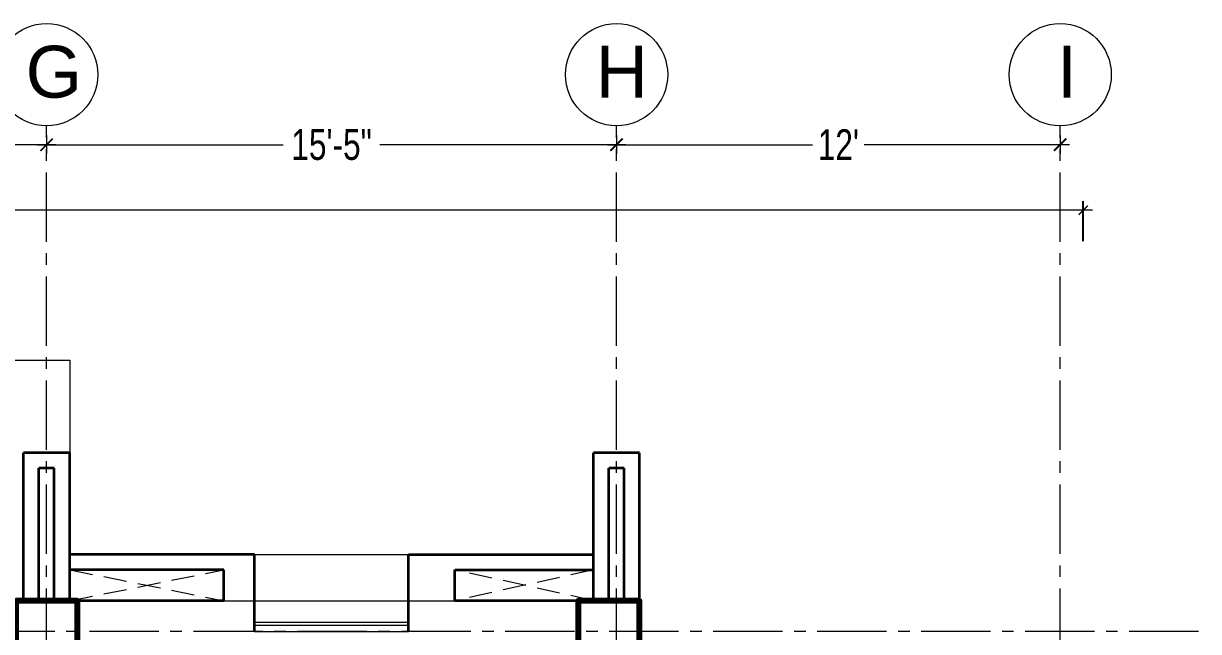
# Model space of a CAD drawing. Header units: feet. Extents: x 25261344 to 25389498, y 30010528 to 30074588.
# Drawn here: x 25369004.4 to 25369385.8, y 30072835.7 to 30073033 of the extents above; entities that cross this region are included whole.
import ezdxf

# ---------------------------------------------------------------- set-up
doc = ezdxf.new("R2010")
doc.units = ezdxf.units.FT
doc.header["$LTSCALE"] = 30
doc.header["$MEASUREMENT"] = 0
doc.header["$PDMODE"] = 32
doc.header["$PDSIZE"] = 15
for name, pattern in [('CENTER2', [1.125, 0.75, -0.125, 0.125, -0.125]), ('DASHED', [0.75, 0.5, -0.25]), ('HIDDEN', [0.375, 0.25, -0.125])]:
    doc.linetypes.add(name, pattern=pattern)
doc.layers.get('0').update_dxf_attribs({"lineweight": 5})
for name, color, linetype, lineweight in [('Column', 1, 'Continuous', 80), ('Dim-1', 7, 'Continuous', 9), ('GRADE BEAM', 2, 'Continuous', 20), ('grid text', 252, 'CENTER2', 9), ('line 2', 7, 'Continuous', 13), ('LINTEL', 4, 'HIDDEN', 0), ('WALL', 7, 'Continuous', 35), ('WIN', 142, 'Continuous', 20)]:
    doc.layers.add(name, color=color, linetype=linetype, lineweight=lineweight)
doc.styles.add('RomanS', font='swissl.ttf')
doc.styles.add('SWIS_LT', font='swisscl.ttf')
doc.dimstyles.new('dim-02', dxfattribs={"dimtxt": 8, "dimasz": 3, "dimexe": 3, "dimexo": 3, "dimgap": 2, "dimtad": 0, "dimdec": 0, "dimzin": 0, "dimdsep": 46, "dimlunit": 4, "dimtxsty": 'SWIS_LT', "dimblk": 'ARCHTICK', "dimcen": 2, "dimdle": 3, "dimclrd": 256, "dimclre": 256, "dimclrt": 256, "dimadec": 0, "dimazin": 0, "dimtfac": 1, "dimtdec": 0, "dimtix": 1, "dimtmove": 0, "dimatfit": 3, "dimfxl": 0, "dimfrac": 2, "dimtolj": 1, "dimtzin": 1, "dimlwd": -1, "dimarcsym": 0})

# ---------------------------------------------------------------- blocks, each defined once
blk = doc.blocks.new('_ArchTick')
at = {"color": 0, "linetype": 'ByBlock', "const_width": 0.15}
blk.add_lwpolyline([(-0.5, -0.5), (0.5, 0.5)], dxfattribs=at)
blk = doc.blocks.new('*D126')
at = {"lineweight": -2}
for p, q in [((25360531.96, 30072996.78), (25360531.96, 30072990.65)), ((25360716.96, 30072996.78), (25360716.96, 30072990.65))]:
    blk.add_line(p, q, dxfattribs=at)
for p, q in [((25360528.96, 30072993.65), (25360608.77, 30072993.65)), ((25360719.96, 30072993.65), (25360640.14, 30072993.65))]:
    blk.add_line(p, q)
at = {"layer": 'Defpoints', "color": 0}
for p in [(25360531.96, 30072999.78), (25360716.96, 30072999.78), (25360716.96, 30072993.65)]:
    blk.add_point(p, dxfattribs=at)
at = {"xscale": 4, "yscale": 4, "zscale": 4, "rotation": 180}
blk.add_blockref('_ArchTick', (25360531.96, 30072993.65), dxfattribs=at)
at = {"xscale": 4, "yscale": 4, "zscale": 4}
blk.add_blockref('_ArchTick', (25360716.96, 30072993.65), dxfattribs=at)
at = {"insert": (25360624.46, 30072993.65), "char_height": 10, "attachment_point": 5, "style": 'SWIS_LT'}
blk.add_mtext('\\A1;15\'-5"', dxfattribs=at)
blk = doc.blocks.new('*D127')
at = {"lineweight": -2}
for p, q in [((25360716.96, 30072996.78), (25360716.96, 30072990.65)), ((25360901.96, 30072996.78), (25360901.96, 30072990.65))]:
    blk.add_line(p, q, dxfattribs=at)
for p, q in [((25360713.96, 30072993.65), (25360793.77, 30072993.65)), ((25360904.96, 30072993.65), (25360825.14, 30072993.65))]:
    blk.add_line(p, q)
at = {"layer": 'Defpoints', "color": 0}
for p in [(25360716.96, 30072999.78), (25360901.96, 30072999.78), (25360901.96, 30072993.65)]:
    blk.add_point(p, dxfattribs=at)
at = {"xscale": 4, "yscale": 4, "zscale": 4, "rotation": 180}
blk.add_blockref('_ArchTick', (25360716.96, 30072993.65), dxfattribs=at)
at = {"xscale": 4, "yscale": 4, "zscale": 4}
blk.add_blockref('_ArchTick', (25360901.96, 30072993.65), dxfattribs=at)
at = {"insert": (25360809.46, 30072993.65), "char_height": 10, "attachment_point": 5, "style": 'SWIS_LT'}
blk.add_mtext('\\A1;15\'-5"', dxfattribs=at)
blk = doc.blocks.new('*D128')
at = {"lineweight": -2}
for p, q in [((25360901.96, 30072996.78), (25360901.96, 30072990.65)), ((25361045.96, 30072996.78), (25361045.96, 30072990.65))]:
    blk.add_line(p, q, dxfattribs=at)
for p, q in [((25360898.96, 30072993.65), (25360965.54, 30072993.65)), ((25361048.96, 30072993.65), (25360982.37, 30072993.65))]:
    blk.add_line(p, q)
at = {"layer": 'Defpoints', "color": 0}
for p in [(25360901.96, 30072999.78), (25361045.96, 30072999.78), (25361045.96, 30072993.65)]:
    blk.add_point(p, dxfattribs=at)
at = {"xscale": 4, "yscale": 4, "zscale": 4, "rotation": 180}
blk.add_blockref('_ArchTick', (25360901.96, 30072993.65), dxfattribs=at)
at = {"xscale": 4, "yscale": 4, "zscale": 4}
blk.add_blockref('_ArchTick', (25361045.96, 30072993.65), dxfattribs=at)
at = {"insert": (25360973.96, 30072993.65), "char_height": 10, "attachment_point": 5, "style": 'SWIS_LT'}
blk.add_mtext("\\A1;12'", dxfattribs=at)
blk = doc.blocks.new('*D162')
at = {"layer": 'Defpoints', "color": 0}
for p in [(25369348.41, 30072972.36), (25367894.41, 30072893.7), (25369348.41, 30072785.7)]:
    blk.add_point(p, dxfattribs=at)
at = {"layer": 'Dim-1', "lineweight": -2}
for p, q in [((25367894.41, 30072962.36), (25367894.41, 30072975.36)), ((25369348.41, 30072962.36), (25369348.41, 30072975.36))]:
    blk.add_line(p, q, dxfattribs=at)
at = {"layer": 'Dim-1'}
for p, q in [((25367891.41, 30072972.36), (25368605.96, 30072972.36)), ((25369351.41, 30072972.36), (25368636.86, 30072972.36))]:
    blk.add_line(p, q, dxfattribs=at)
at = {"layer": 'Dim-1', "xscale": 3, "yscale": 3, "zscale": 3, "rotation": 180}
blk.add_blockref('_ArchTick', (25367894.41, 30072972.36), dxfattribs=at)
at = {"layer": 'Dim-1', "xscale": 3, "yscale": 3, "zscale": 3}
blk.add_blockref('_ArchTick', (25369348.41, 30072972.36), dxfattribs=at)
at = {"layer": 'Dim-1', "insert": (25368621.41, 30072972.36), "char_height": 8, "attachment_point": 5, "style": 'SWIS_LT'}
blk.add_mtext('\\A1;121\'-2"', dxfattribs=at)
blk = doc.blocks.new('T B')
at = {"layer": 'GRADE BEAM'}
for points in [[(25353363.54, 30069446.57), (25353378.54, 30069446.57), (25353378.54, 30069398.57), (25353363.54, 30069398.57)], [(25353548.54, 30069446.57), (25353563.54, 30069446.57), (25353563.54, 30069398.57), (25353548.54, 30069398.57)], [(25353543.54, 30069398.57), (25353543.54, 30069383.57), (25353381.04, 30069383.57), (25353381.04, 30069398.57)]]:
    blk.add_lwpolyline(points, close=True, dxfattribs=at)
blk = doc.blocks.new('COL2')
at = {"layer": 'Column'}
for points in [[(1270, -25), (1290, -25), (1290, 0), (1270, 0)], [(1087.5, -25), (1107.5, -25), (1107.5, 0), (1087.5, 0)]]:
    blk.add_lwpolyline(points, close=True, dxfattribs=at)
at = {"layer": 'GRADE BEAM'}
blk.add_blockref('T B', (-25352273.54, -30069398.57), dxfattribs=at)
blk = doc.blocks.new('DGFGSDFG')
at = {"layer": 'grid text'}
for p, q in [((25360716.96, 30072118.41), (25360716.96, 30072999.78)), ((25360901.96, 30072118.41), (25360901.96, 30072999.78)), ((25361045.96, 30072118.41), (25361045.96, 30072999.78)), ((25361090.85, 30072835.7), (25359529.41, 30072835.7))]:
    blk.add_line(p, q, dxfattribs=at)
at = {"layer": 'grid text', "linetype": 'Continuous'}
for centre in [(25360716.96, 30073016.37), (25360901.96, 30073016.37), (25361045.96, 30073016.37)]:
    blk.add_circle(centre, 16.59, dxfattribs=at)
at = {"layer": 'grid text', "char_height": 16.842, "attachment_point": 1, "style": 'RomanS'}
for s, insert in [('{\\C256;G}', (25360710.15, 30073025.74)), ('{\\C256;H}', (25360895.15, 30073025.74)), ('{\\C256;I}', (25361044.87, 30073025.74))]:
    blk.add_mtext_dynamic_manual_height_columns(s, width=25.401, gutter_width=84.21, heights=[32.6], dxfattribs=dict(at, insert=insert))
for base, p1, p2, picture, middle in [((25360716.96, 30072993.65), (25360531.96, 30072999.78), (25360716.96, 30072999.78), '*D126', (25360624.46, 30072993.65)), ((25360901.96, 30072993.65), (25360716.96, 30072999.78), (25360901.96, 30072999.78), '*D127', (25360809.46, 30072993.65)), ((25361045.96, 30072993.65), (25360901.96, 30072999.78), (25361045.96, 30072999.78), '*D128', (25360973.96, 30072993.65))]:
    dim = blk.add_linear_dim(base=base, p1=p1, p2=p2, dimstyle='dim-02', override={"dimtxt": 10, "dimtmove": 1, "dimfxl": 10})
    dim.commit()
    dim.dimension.update_dxf_attribs({"geometry": picture, "text_midpoint": middle})

msp = doc.modelspace()

# ---------------------------------------------------------------- linework, layer by layer
at = {"layer": 'line 2', "linetype": 'DASHED', "ltscale": 20}
msp.add_lwpolyline([(25368819.41, 30072893.7), (25368819.41, 30072923.7), (25369019.41, 30072923.7), (25369019.41, 30072893.7)], dxfattribs=at)
at = {"layer": 'LINTEL', "color": 5}
for p, q in [((25369019.41, 30072855.7), (25369069.41, 30072845.7)), ((25369019.41, 30072845.7), (25369069.41, 30072855.7)), ((25369189.41, 30072855.7), (25369144.41, 30072845.7)), ((25369189.41, 30072845.7), (25369144.41, 30072855.7)), ((25369019.41, 30072845.7), (25369069.41, 30072845.7)), ((25369189.41, 30072845.7), (25369144.41, 30072845.7))]:
    msp.add_line(p, q, dxfattribs=at)
at = {"layer": 'WALL', "ltscale": 10}
for p, q in [((25369004.41, 30072845.7), (25369004.41, 30072893.7)), ((25369019.41, 30072893.7), (25369004.41, 30072893.7)), ((25369019.41, 30072845.7), (25369019.41, 30072893.7)), ((25369189.41, 30072845.7), (25369189.41, 30072893.7)), ((25369204.41, 30072893.7), (25369189.41, 30072893.7)), ((25369204.41, 30072845.7), (25369204.41, 30072893.7)), ((25369009.41, 30072845.7), (25369009.41, 30072888.7)), ((25369014.41, 30072888.7), (25369009.41, 30072888.7)), ((25369014.41, 30072845.7), (25369014.41, 30072888.7)), ((25369194.41, 30072845.7), (25369194.41, 30072888.7)), ((25369199.41, 30072888.7), (25369194.41, 30072888.7)), ((25369199.41, 30072845.7), (25369199.41, 30072888.7)), ((25369079.41, 30072860.7), (25369019.41, 30072860.7)), ((25369079.41, 30072835.7), (25369079.41, 30072860.7)), ((25369129.41, 30072860.7), (25369189.41, 30072860.7)), ((25369129.41, 30072835.7), (25369129.41, 30072860.7)), ((25369069.41, 30072855.7), (25369019.41, 30072855.7)), ((25369069.41, 30072845.7), (25369069.41, 30072855.7)), ((25369144.41, 30072855.7), (25369189.41, 30072855.7)), ((25369144.41, 30072845.7), (25369144.41, 30072855.7)), ((25369189.41, 30072845.7), (25369189.41, 30072855.7)), ((25369069.41, 30072845.7), (25369019.41, 30072845.7)), ((25369189.41, 30072845.7), (25369144.41, 30072845.7))]:
    msp.add_line(p, q, dxfattribs=at)
at = {"layer": 'WALL', "lineweight": 13}
msp.add_line((25369079.41, 30072860.7), (25369129.41, 30072860.7), dxfattribs=at)
at = {"layer": 'WIN'}
for p, q in [((25369079.41, 30072845.7), (25369129.41, 30072845.7)), ((25369079.41, 30072838.7), (25369129.41, 30072838.7)), ((25369079.41, 30072837.7), (25369129.41, 30072837.7)), ((25369079.41, 30072835.7), (25369129.41, 30072835.7))]:
    msp.add_line(p, q, dxfattribs=at)

# ---------------------------------------------------------------- block references
msp.add_blockref('DGFGSDFG', (8294.96, 0))
at = {"layer": 'Dim-1'}
msp.add_blockref('COL2', (25367914.41, 30072845.7), dxfattribs=at)

# ---------------------------------------------------------------- dimensions: what is measured, and where the dimension line sits
dim = msp.add_linear_dim(base=(25369348.41, 30072972.36), p1=(25367894.41, 30072893.7), p2=(25369348.41, 30072785.7), dimstyle='dim-02', override={"dimtxt": 8, "dimfxl": 10}, dxfattribs=at)
dim.commit()
dim.dimension.update_dxf_attribs({"geometry": '*D162', "text_midpoint": (25368621.41, 30072972.36)})

doc.saveas('drawing.dxf')
